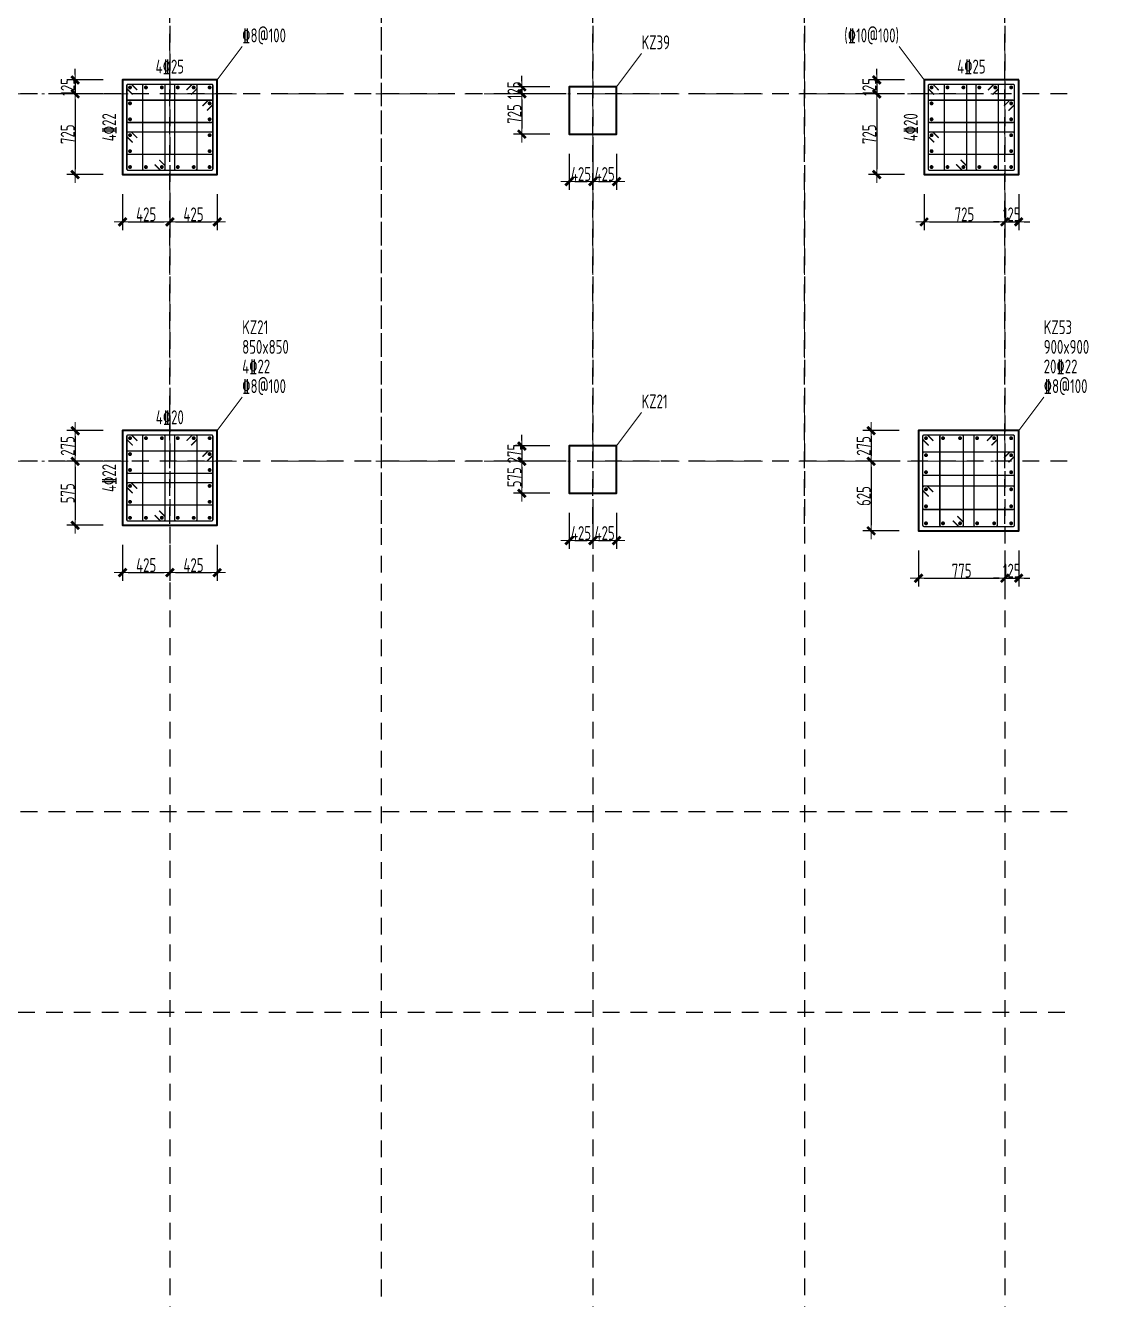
# Model space of a CAD drawing. Header units: millimetres. Extents: x 539196 to 807275, y 431843 to 1156631.
# Drawn here: x 632275 to 651678, y 726602 to 749487 of the extents above; entities that cross this region are included whole.
import ezdxf
from ezdxf.enums import TextEntityAlignment as Align

# ---------------------------------------------------------------- set-up
doc = ezdxf.new("R2010")
doc.units = ezdxf.units.MM
doc.header["$MEASUREMENT"] = 0
for name, pattern in [('DOTE', [2.42, 2, -0.2, 0.02, -0.2]), ('点划线', [1850, 1200, -300, 50, -300]), ('虚线', [500, 300, -200])]:
    doc.linetypes.add(name, pattern=pattern)
doc.layers.add('DOTE', color=1, linetype='DOTE')
for name, color, linetype, lineweight in [('柱原位标注', 7, 'Continuous', 18), ('柱尺寸标注', 3, 'Continuous', 18), ('柱标注引线', 2, 'Continuous', 18), ('柱箍筋', 1, 'Continuous', 25), ('柱纵筋', 1, 'Continuous', 70), ('柱集中标注', 2, 'Continuous', 18), ('砼柱', 2, 'Continuous', 35), ('网格', 9, '点划线', 18), ('轴线标注', 3, 'Continuous', 18)]:
    doc.layers.add(name, color=color, linetype=linetype, lineweight=lineweight)
doc.styles.add('样式 1_yjk_yjk', font='yjkeng.shx', dxfattribs={"width": 0.7, "bigfont": 'yjkchn.shx'})
doc.dimstyles.new('盈建科结构_yjk_yjk', dxfattribs={"dimscale": 100, "dimtxt": 2.5, "dimasz": 1, "dimexe": 1.5, "dimexo": 0.625, "dimgap": 0.1, "dimtad": 1, "dimdec": 0, "dimrnd": 1, "dimzin": 0, "dimdsep": 46, "dimtxsty": '样式 1_yjk_yjk', "dimblk": '_yjkbk', "dimblk1": 'ARCHTICK', "dimblk2": 'ARCHTICK', "dimcen": 0.09, "dimadec": 0, "dimazin": 0, "dimtfac": 1, "dimtdec": 4, "dimtix": 1, "dimtmove": 2, "dimatfit": 3, "dimfxl": 0, "dimtolj": 1, "dimtzin": 0, "dimarcsym": 0})

# ---------------------------------------------------------------- blocks, each defined once
blk = doc.blocks.new('_yjkbk')
blk.add_line((-1, 0), (1.5, 0))
blk.add_lwpolyline([(-0.7, -0.7, 0.5, 0.5, 0), (0.7, 0.7, 0.5, 0.5, 0)], format="xyseb")
blk = doc.blocks.new('*D2465')
at = {"layer": 'Defpoints', "color": 0}
for p in [(634018, 740509), (634868, 740509), (634868, 739659)]:
    blk.add_point(p, dxfattribs=at)
at = {"layer": '柱尺寸标注', "color": 0, "lineweight": -2}
for p, q in [((634018, 740159), (634018, 739509)), ((634868, 740159), (634868, 739509)), ((634118, 739659), (634768, 739659))]:
    blk.add_line(p, q, dxfattribs=at)
at = {"layer": '柱尺寸标注', "color": 0, "lineweight": -2, "xscale": 100, "yscale": 100, "zscale": 100, "rotation": 180}
blk.add_blockref('_yjkbk', (634018, 739659), dxfattribs=at)
at = {"layer": '柱尺寸标注', "color": 0, "lineweight": -2, "xscale": 100, "yscale": 100, "zscale": 100}
blk.add_blockref('_yjkbk', (634868, 739659), dxfattribs=at)
at = {"layer": '柱尺寸标注', "color": 0, "insert": (634443, 739794), "char_height": 250, "attachment_point": 5, "style": '样式 1_yjk_yjk'}
blk.add_mtext('\\A1;425', dxfattribs=at)
blk = doc.blocks.new('_ARCHTICK')
at = {"color": 0, "linetype": 'ByBlock', "const_width": 0.15}
blk.add_lwpolyline([(-0.5, -0.5), (0.5, 0.5)], dxfattribs=at)
blk = doc.blocks.new('*D2466')
at = {"layer": 'Defpoints', "color": 0}
for p in [(634868, 740509), (635718, 740509), (635718, 739659)]:
    blk.add_point(p, dxfattribs=at)
at = {"layer": '柱尺寸标注', "color": 0, "lineweight": -2}
for p, q in [((634868, 740159), (634868, 739509)), ((635718, 740159), (635718, 739509)), ((634968, 739659), (635618, 739659))]:
    blk.add_line(p, q, dxfattribs=at)
at = {"layer": '柱尺寸标注', "color": 0, "lineweight": -2, "xscale": 100, "yscale": 100, "zscale": 100, "rotation": 180}
blk.add_blockref('_yjkbk', (634868, 739659), dxfattribs=at)
at = {"layer": '柱尺寸标注', "color": 0, "lineweight": -2, "xscale": 100, "yscale": 100, "zscale": 100}
blk.add_blockref('_yjkbk', (635718, 739659), dxfattribs=at)
at = {"layer": '柱尺寸标注', "color": 0, "insert": (635293, 739794), "char_height": 250, "attachment_point": 5, "style": '样式 1_yjk_yjk'}
blk.add_mtext('\\A1;425', dxfattribs=at)
blk = doc.blocks.new('*D2467')
at = {"layer": 'Defpoints', "color": 0}
for p in [(634018, 742209), (633168, 741659), (634018, 741659)]:
    blk.add_point(p, dxfattribs=at)
at = {"layer": '柱尺寸标注', "color": 0, "lineweight": -2}
for p, q in [((633668, 742209), (633018, 742209)), ((633168, 742109), (633168, 741759)), ((633668, 741659), (633018, 741659))]:
    blk.add_line(p, q, dxfattribs=at)
at = {"layer": '柱尺寸标注', "color": 0, "lineweight": -2, "xscale": 100, "yscale": 100, "zscale": 100}
for p, rotation in [((633168, 742209), 90), ((633168, 741659), 270)]:
    blk.add_blockref('_yjkbk', p, dxfattribs=dict(at, rotation=rotation))
at = {"layer": '柱尺寸标注', "color": 0, "insert": (633033, 741934), "char_height": 250, "attachment_point": 5, "rotation": 90, "style": '样式 1_yjk_yjk'}
blk.add_mtext('\\A1;275', dxfattribs=at)
blk = doc.blocks.new('*D2468')
at = {"layer": 'Defpoints', "color": 0}
for p in [(634018, 741659), (633168, 740509), (634018, 740509)]:
    blk.add_point(p, dxfattribs=at)
at = {"layer": '柱尺寸标注', "color": 0, "lineweight": -2}
for p, q in [((633668, 741659), (633018, 741659)), ((633168, 741559), (633168, 740609)), ((633668, 740509), (633018, 740509))]:
    blk.add_line(p, q, dxfattribs=at)
at = {"layer": '柱尺寸标注', "color": 0, "lineweight": -2, "xscale": 100, "yscale": 100, "zscale": 100}
for p, rotation in [((633168, 741659), 90), ((633168, 740509), 270)]:
    blk.add_blockref('_yjkbk', p, dxfattribs=dict(at, rotation=rotation))
at = {"layer": '柱尺寸标注', "color": 0, "insert": (633033, 741084), "char_height": 250, "attachment_point": 5, "rotation": 90, "style": '样式 1_yjk_yjk'}
blk.add_mtext('\\A1;575', dxfattribs=at)
blk = doc.blocks.new('*D2469')
at = {"layer": 'Defpoints', "color": 0}
for p in [(634018, 746809), (634868, 746809), (634868, 745959)]:
    blk.add_point(p, dxfattribs=at)
at = {"layer": '柱尺寸标注', "color": 0, "lineweight": -2}
for p, q in [((634018, 746459), (634018, 745809)), ((634868, 746459), (634868, 745809)), ((634118, 745959), (634768, 745959))]:
    blk.add_line(p, q, dxfattribs=at)
at = {"layer": '柱尺寸标注', "color": 0, "lineweight": -2, "xscale": 100, "yscale": 100, "zscale": 100, "rotation": 180}
blk.add_blockref('_yjkbk', (634018, 745959), dxfattribs=at)
at = {"layer": '柱尺寸标注', "color": 0, "lineweight": -2, "xscale": 100, "yscale": 100, "zscale": 100}
blk.add_blockref('_yjkbk', (634868, 745959), dxfattribs=at)
at = {"layer": '柱尺寸标注', "color": 0, "insert": (634443, 746094), "char_height": 250, "attachment_point": 5, "style": '样式 1_yjk_yjk'}
blk.add_mtext('\\A1;425', dxfattribs=at)
blk = doc.blocks.new('*D2470')
at = {"layer": 'Defpoints', "color": 0}
for p in [(634868, 746809), (635718, 746809), (635718, 745959)]:
    blk.add_point(p, dxfattribs=at)
at = {"layer": '柱尺寸标注', "color": 0, "lineweight": -2}
for p, q in [((634868, 746459), (634868, 745809)), ((635718, 746459), (635718, 745809)), ((634968, 745959), (635618, 745959))]:
    blk.add_line(p, q, dxfattribs=at)
at = {"layer": '柱尺寸标注', "color": 0, "lineweight": -2, "xscale": 100, "yscale": 100, "zscale": 100, "rotation": 180}
blk.add_blockref('_yjkbk', (634868, 745959), dxfattribs=at)
at = {"layer": '柱尺寸标注', "color": 0, "lineweight": -2, "xscale": 100, "yscale": 100, "zscale": 100}
blk.add_blockref('_yjkbk', (635718, 745959), dxfattribs=at)
at = {"layer": '柱尺寸标注', "color": 0, "insert": (635293, 746094), "char_height": 250, "attachment_point": 5, "style": '样式 1_yjk_yjk'}
blk.add_mtext('\\A1;425', dxfattribs=at)
blk = doc.blocks.new('*D2471')
at = {"layer": 'Defpoints', "color": 0}
for p in [(634018, 748509), (633168, 748259), (634018, 748259)]:
    blk.add_point(p, dxfattribs=at)
at = {"layer": '柱尺寸标注', "color": 0, "lineweight": -2}
for p, q in [((633168, 748609), (633168, 748709)), ((633668, 748509), (633018, 748509)), ((633168, 748509), (633168, 748259)), ((633668, 748259), (633018, 748259)), ((633168, 748159), (633168, 748059))]:
    blk.add_line(p, q, dxfattribs=at)
at = {"layer": '柱尺寸标注', "color": 0, "lineweight": -2, "xscale": 100, "yscale": 100, "zscale": 100}
for p, rotation in [((633168, 748509), 270), ((633168, 748259), 90)]:
    blk.add_blockref('_yjkbk', p, dxfattribs=dict(at, rotation=rotation))
at = {"layer": '柱尺寸标注', "color": 0, "insert": (633033, 748384), "char_height": 250, "attachment_point": 5, "rotation": 90, "style": '样式 1_yjk_yjk'}
blk.add_mtext('\\A1;125', dxfattribs=at)
blk = doc.blocks.new('*D2472')
at = {"layer": 'Defpoints', "color": 0}
for p in [(634018, 748259), (633168, 746809), (634018, 746809)]:
    blk.add_point(p, dxfattribs=at)
at = {"layer": '柱尺寸标注', "color": 0, "lineweight": -2}
for p, q in [((633668, 748259), (633018, 748259)), ((633168, 748159), (633168, 746909)), ((633668, 746809), (633018, 746809))]:
    blk.add_line(p, q, dxfattribs=at)
at = {"layer": '柱尺寸标注', "color": 0, "lineweight": -2, "xscale": 100, "yscale": 100, "zscale": 100}
for p, rotation in [((633168, 748259), 90), ((633168, 746809), 270)]:
    blk.add_blockref('_yjkbk', p, dxfattribs=dict(at, rotation=rotation))
at = {"layer": '柱尺寸标注', "color": 0, "insert": (633033, 747534), "char_height": 250, "attachment_point": 5, "rotation": 90, "style": '样式 1_yjk_yjk'}
blk.add_mtext('\\A1;725', dxfattribs=at)
blk = doc.blocks.new('*D2481')
at = {"layer": 'Defpoints', "color": 0}
for p in [(642043, 741084), (642468, 741084), (642468, 740234)]:
    blk.add_point(p, dxfattribs=at)
at = {"layer": '柱尺寸标注', "color": 0, "lineweight": -2}
for p, q in [((642043, 740734), (642043, 740084)), ((642468, 740734), (642468, 740084)), ((642143, 740234), (642368, 740234))]:
    blk.add_line(p, q, dxfattribs=at)
at = {"layer": '柱尺寸标注', "color": 0, "lineweight": -2, "xscale": 100, "yscale": 100, "zscale": 100, "rotation": 180}
blk.add_blockref('_yjkbk', (642043, 740234), dxfattribs=at)
at = {"layer": '柱尺寸标注', "color": 0, "lineweight": -2, "xscale": 100, "yscale": 100, "zscale": 100}
blk.add_blockref('_yjkbk', (642468, 740234), dxfattribs=at)
at = {"layer": '柱尺寸标注', "color": 0, "insert": (642255, 740369), "char_height": 250, "attachment_point": 5, "style": '样式 1_yjk_yjk'}
blk.add_mtext('\\A1;425', dxfattribs=at)
blk = doc.blocks.new('*D2482')
at = {"layer": 'Defpoints', "color": 0}
for p in [(642468, 741084), (642893, 741084), (642893, 740234)]:
    blk.add_point(p, dxfattribs=at)
at = {"layer": '柱尺寸标注', "color": 0, "lineweight": -2}
for p, q in [((642468, 740734), (642468, 740084)), ((642893, 740734), (642893, 740084)), ((642568, 740234), (642793, 740234))]:
    blk.add_line(p, q, dxfattribs=at)
at = {"layer": '柱尺寸标注', "color": 0, "lineweight": -2, "xscale": 100, "yscale": 100, "zscale": 100, "rotation": 180}
blk.add_blockref('_yjkbk', (642468, 740234), dxfattribs=at)
at = {"layer": '柱尺寸标注', "color": 0, "lineweight": -2, "xscale": 100, "yscale": 100, "zscale": 100}
blk.add_blockref('_yjkbk', (642893, 740234), dxfattribs=at)
at = {"layer": '柱尺寸标注', "color": 0, "insert": (642680, 740369), "char_height": 250, "attachment_point": 5, "style": '样式 1_yjk_yjk'}
blk.add_mtext('\\A1;425', dxfattribs=at)
blk = doc.blocks.new('*D2483')
at = {"layer": 'Defpoints', "color": 0}
for p in [(642043, 741934), (641193, 741659), (642043, 741659)]:
    blk.add_point(p, dxfattribs=at)
at = {"layer": '柱尺寸标注', "color": 0, "lineweight": -2}
for p, q in [((641693, 741934), (641043, 741934)), ((641193, 742034), (641193, 742134)), ((641193, 741934), (641193, 741659)), ((641693, 741659), (641043, 741659)), ((641193, 741559), (641193, 741459))]:
    blk.add_line(p, q, dxfattribs=at)
at = {"layer": '柱尺寸标注', "color": 0, "lineweight": -2, "xscale": 100, "yscale": 100, "zscale": 100}
for p, rotation in [((641193, 741934), 270), ((641193, 741659), 90)]:
    blk.add_blockref('_yjkbk', p, dxfattribs=dict(at, rotation=rotation))
at = {"layer": '柱尺寸标注', "color": 0, "insert": (641058, 741797), "char_height": 250, "attachment_point": 5, "rotation": 90, "style": '样式 1_yjk_yjk'}
blk.add_mtext('\\A1;275', dxfattribs=at)
blk = doc.blocks.new('*D2484')
at = {"layer": 'Defpoints', "color": 0}
for p in [(642043, 741659), (641193, 741084), (642043, 741084)]:
    blk.add_point(p, dxfattribs=at)
at = {"layer": '柱尺寸标注', "color": 0, "lineweight": -2}
for p, q in [((641693, 741659), (641043, 741659)), ((641193, 741559), (641193, 741184)), ((641693, 741084), (641043, 741084))]:
    blk.add_line(p, q, dxfattribs=at)
at = {"layer": '柱尺寸标注', "color": 0, "lineweight": -2, "xscale": 100, "yscale": 100, "zscale": 100}
for p, rotation in [((641193, 741659), 90), ((641193, 741084), 270)]:
    blk.add_blockref('_yjkbk', p, dxfattribs=dict(at, rotation=rotation))
at = {"layer": '柱尺寸标注', "color": 0, "insert": (641058, 741372), "char_height": 250, "attachment_point": 5, "rotation": 90, "style": '样式 1_yjk_yjk'}
blk.add_mtext('\\A1;575', dxfattribs=at)
blk = doc.blocks.new('*D2485')
at = {"layer": 'Defpoints', "color": 0}
for p in [(642043, 747534), (642468, 747534), (642468, 746684)]:
    blk.add_point(p, dxfattribs=at)
at = {"layer": '柱尺寸标注', "color": 0, "lineweight": -2}
for p, q in [((642043, 747184), (642043, 746534)), ((642468, 747184), (642468, 746534)), ((642143, 746684), (642368, 746684))]:
    blk.add_line(p, q, dxfattribs=at)
at = {"layer": '柱尺寸标注', "color": 0, "lineweight": -2, "xscale": 100, "yscale": 100, "zscale": 100, "rotation": 180}
blk.add_blockref('_yjkbk', (642043, 746684), dxfattribs=at)
at = {"layer": '柱尺寸标注', "color": 0, "lineweight": -2, "xscale": 100, "yscale": 100, "zscale": 100}
blk.add_blockref('_yjkbk', (642468, 746684), dxfattribs=at)
at = {"layer": '柱尺寸标注', "color": 0, "insert": (642255, 746819), "char_height": 250, "attachment_point": 5, "style": '样式 1_yjk_yjk'}
blk.add_mtext('\\A1;425', dxfattribs=at)
blk = doc.blocks.new('*D2486')
at = {"layer": 'Defpoints', "color": 0}
for p in [(642468, 747534), (642893, 747534), (642893, 746684)]:
    blk.add_point(p, dxfattribs=at)
at = {"layer": '柱尺寸标注', "color": 0, "lineweight": -2}
for p, q in [((642468, 747184), (642468, 746534)), ((642893, 747184), (642893, 746534)), ((642568, 746684), (642793, 746684))]:
    blk.add_line(p, q, dxfattribs=at)
at = {"layer": '柱尺寸标注', "color": 0, "lineweight": -2, "xscale": 100, "yscale": 100, "zscale": 100, "rotation": 180}
blk.add_blockref('_yjkbk', (642468, 746684), dxfattribs=at)
at = {"layer": '柱尺寸标注', "color": 0, "lineweight": -2, "xscale": 100, "yscale": 100, "zscale": 100}
blk.add_blockref('_yjkbk', (642893, 746684), dxfattribs=at)
at = {"layer": '柱尺寸标注', "color": 0, "insert": (642680, 746819), "char_height": 250, "attachment_point": 5, "style": '样式 1_yjk_yjk'}
blk.add_mtext('\\A1;425', dxfattribs=at)
blk = doc.blocks.new('*D2487')
at = {"layer": 'Defpoints', "color": 0}
for p in [(642043, 748384), (641193, 748259), (642043, 748259)]:
    blk.add_point(p, dxfattribs=at)
at = {"layer": '柱尺寸标注', "color": 0, "lineweight": -2}
for p, q in [((641193, 748484), (641193, 748584)), ((641693, 748384), (641043, 748384)), ((641193, 748384), (641193, 748259)), ((641693, 748259), (641043, 748259)), ((641193, 748159), (641193, 748059))]:
    blk.add_line(p, q, dxfattribs=at)
at = {"layer": '柱尺寸标注', "color": 0, "lineweight": -2, "xscale": 100, "yscale": 100, "zscale": 100}
for p, rotation in [((641193, 748384), 270), ((641193, 748259), 90)]:
    blk.add_blockref('_yjkbk', p, dxfattribs=dict(at, rotation=rotation))
at = {"layer": '柱尺寸标注', "color": 0, "insert": (641058, 748322), "char_height": 250, "attachment_point": 5, "rotation": 90, "style": '样式 1_yjk_yjk'}
blk.add_mtext('\\A1;125', dxfattribs=at)
blk = doc.blocks.new('*D2488')
at = {"layer": 'Defpoints', "color": 0}
for p in [(642043, 748259), (641193, 747534), (642043, 747534)]:
    blk.add_point(p, dxfattribs=at)
at = {"layer": '柱尺寸标注', "color": 0, "lineweight": -2}
for p, q in [((641693, 748259), (641043, 748259)), ((641193, 748159), (641193, 747634)), ((641693, 747534), (641043, 747534))]:
    blk.add_line(p, q, dxfattribs=at)
at = {"layer": '柱尺寸标注', "color": 0, "lineweight": -2, "xscale": 100, "yscale": 100, "zscale": 100}
for p, rotation in [((641193, 748259), 90), ((641193, 747534), 270)]:
    blk.add_blockref('_yjkbk', p, dxfattribs=dict(at, rotation=rotation))
at = {"layer": '柱尺寸标注', "color": 0, "insert": (641058, 747897), "char_height": 250, "attachment_point": 5, "rotation": 90, "style": '样式 1_yjk_yjk'}
blk.add_mtext('\\A1;725', dxfattribs=at)
blk = doc.blocks.new('*D974')
at = {"layer": 'Defpoints', "color": 0}
for p in [(648318, 740409), (649868, 740409), (649868, 739559)]:
    blk.add_point(p, dxfattribs=at)
at = {"layer": '柱尺寸标注', "color": 0, "lineweight": -2}
for p, q in [((648318, 740059), (648318, 739409)), ((649868, 740059), (649868, 739409)), ((648418, 739559), (649768, 739559))]:
    blk.add_line(p, q, dxfattribs=at)
at = {"layer": '柱尺寸标注', "color": 0, "lineweight": -2, "xscale": 100, "yscale": 100, "zscale": 100, "rotation": 180}
blk.add_blockref('_yjkbk', (648318, 739559), dxfattribs=at)
at = {"layer": '柱尺寸标注', "color": 0, "lineweight": -2, "xscale": 100, "yscale": 100, "zscale": 100}
blk.add_blockref('_yjkbk', (649868, 739559), dxfattribs=at)
at = {"layer": '柱尺寸标注', "color": 0, "insert": (649093, 739694), "char_height": 250, "attachment_point": 5, "style": '样式 1_yjk_yjk'}
blk.add_mtext('\\A1;775', dxfattribs=at)
blk = doc.blocks.new('*D975')
at = {"layer": 'Defpoints', "color": 0}
for p in [(649868, 740409), (650118, 740409), (650118, 739559)]:
    blk.add_point(p, dxfattribs=at)
at = {"layer": '柱尺寸标注', "color": 0, "lineweight": -2}
for p, q in [((649868, 740059), (649868, 739409)), ((650118, 740059), (650118, 739409)), ((649768, 739559), (649668, 739559)), ((649868, 739559), (650118, 739559)), ((650218, 739559), (650318, 739559))]:
    blk.add_line(p, q, dxfattribs=at)
at = {"layer": '柱尺寸标注', "color": 0, "lineweight": -2, "xscale": 100, "yscale": 100, "zscale": 100}
blk.add_blockref('_yjkbk', (649868, 739559), dxfattribs=at)
at = {"layer": '柱尺寸标注', "color": 0, "lineweight": -2, "xscale": 100, "yscale": 100, "zscale": 100, "rotation": 180}
blk.add_blockref('_yjkbk', (650118, 739559), dxfattribs=at)
at = {"layer": '柱尺寸标注', "color": 0, "insert": (649993, 739694), "char_height": 250, "attachment_point": 5, "style": '样式 1_yjk_yjk'}
blk.add_mtext('\\A1;125', dxfattribs=at)
blk = doc.blocks.new('*D976')
at = {"layer": 'Defpoints', "color": 0}
for p in [(648318, 742209), (647468, 741659), (648318, 741659)]:
    blk.add_point(p, dxfattribs=at)
at = {"layer": '柱尺寸标注', "color": 0, "lineweight": -2}
for p, q in [((647968, 742209), (647318, 742209)), ((647468, 742109), (647468, 741759)), ((647968, 741659), (647318, 741659))]:
    blk.add_line(p, q, dxfattribs=at)
at = {"layer": '柱尺寸标注', "color": 0, "lineweight": -2, "xscale": 100, "yscale": 100, "zscale": 100}
for p, rotation in [((647468, 742209), 90), ((647468, 741659), 270)]:
    blk.add_blockref('_yjkbk', p, dxfattribs=dict(at, rotation=rotation))
at = {"layer": '柱尺寸标注', "color": 0, "insert": (647333, 741934), "char_height": 250, "attachment_point": 5, "rotation": 90, "style": '样式 1_yjk_yjk'}
blk.add_mtext('\\A1;275', dxfattribs=at)
blk = doc.blocks.new('*D977')
at = {"layer": 'Defpoints', "color": 0}
for p in [(648318, 741659), (647468, 740409), (648318, 740409)]:
    blk.add_point(p, dxfattribs=at)
at = {"layer": '柱尺寸标注', "color": 0, "lineweight": -2}
for p, q in [((647968, 741659), (647318, 741659)), ((647468, 741559), (647468, 740509)), ((647968, 740409), (647318, 740409))]:
    blk.add_line(p, q, dxfattribs=at)
at = {"layer": '柱尺寸标注', "color": 0, "lineweight": -2, "xscale": 100, "yscale": 100, "zscale": 100}
for p, rotation in [((647468, 741659), 90), ((647468, 740409), 270)]:
    blk.add_blockref('_yjkbk', p, dxfattribs=dict(at, rotation=rotation))
at = {"layer": '柱尺寸标注', "color": 0, "insert": (647333, 741034), "char_height": 250, "attachment_point": 5, "rotation": 90, "style": '样式 1_yjk_yjk'}
blk.add_mtext('\\A1;625', dxfattribs=at)
blk = doc.blocks.new('*D978')
at = {"layer": 'Defpoints', "color": 0}
for p in [(648418, 746809), (649868, 746809), (649868, 745959)]:
    blk.add_point(p, dxfattribs=at)
at = {"layer": '柱尺寸标注', "color": 0, "lineweight": -2}
for p, q in [((648418, 746459), (648418, 745809)), ((649868, 746459), (649868, 745809)), ((648518, 745959), (649768, 745959))]:
    blk.add_line(p, q, dxfattribs=at)
at = {"layer": '柱尺寸标注', "color": 0, "lineweight": -2, "xscale": 100, "yscale": 100, "zscale": 100, "rotation": 180}
blk.add_blockref('_yjkbk', (648418, 745959), dxfattribs=at)
at = {"layer": '柱尺寸标注', "color": 0, "lineweight": -2, "xscale": 100, "yscale": 100, "zscale": 100}
blk.add_blockref('_yjkbk', (649868, 745959), dxfattribs=at)
at = {"layer": '柱尺寸标注', "color": 0, "insert": (649143, 746094), "char_height": 250, "attachment_point": 5, "style": '样式 1_yjk_yjk'}
blk.add_mtext('\\A1;725', dxfattribs=at)
blk = doc.blocks.new('*D979')
at = {"layer": 'Defpoints', "color": 0}
for p in [(649868, 746809), (650118, 746809), (650118, 745959)]:
    blk.add_point(p, dxfattribs=at)
at = {"layer": '柱尺寸标注', "color": 0, "lineweight": -2}
for p, q in [((649868, 746459), (649868, 745809)), ((650118, 746459), (650118, 745809)), ((649768, 745959), (649668, 745959)), ((649868, 745959), (650118, 745959)), ((650218, 745959), (650318, 745959))]:
    blk.add_line(p, q, dxfattribs=at)
at = {"layer": '柱尺寸标注', "color": 0, "lineweight": -2, "xscale": 100, "yscale": 100, "zscale": 100}
blk.add_blockref('_yjkbk', (649868, 745959), dxfattribs=at)
at = {"layer": '柱尺寸标注', "color": 0, "lineweight": -2, "xscale": 100, "yscale": 100, "zscale": 100, "rotation": 180}
blk.add_blockref('_yjkbk', (650118, 745959), dxfattribs=at)
at = {"layer": '柱尺寸标注', "color": 0, "insert": (649993, 746094), "char_height": 250, "attachment_point": 5, "style": '样式 1_yjk_yjk'}
blk.add_mtext('\\A1;125', dxfattribs=at)
blk = doc.blocks.new('*D980')
at = {"layer": 'Defpoints', "color": 0}
for p in [(648418, 748509), (647568, 748259), (648418, 748259)]:
    blk.add_point(p, dxfattribs=at)
at = {"layer": '柱尺寸标注', "color": 0, "lineweight": -2}
for p, q in [((647568, 748609), (647568, 748709)), ((648068, 748509), (647418, 748509)), ((647568, 748509), (647568, 748259)), ((648068, 748259), (647418, 748259)), ((647568, 748159), (647568, 748059))]:
    blk.add_line(p, q, dxfattribs=at)
at = {"layer": '柱尺寸标注', "color": 0, "lineweight": -2, "xscale": 100, "yscale": 100, "zscale": 100}
for p, rotation in [((647568, 748509), 270), ((647568, 748259), 90)]:
    blk.add_blockref('_yjkbk', p, dxfattribs=dict(at, rotation=rotation))
at = {"layer": '柱尺寸标注', "color": 0, "insert": (647433, 748384), "char_height": 250, "attachment_point": 5, "rotation": 90, "style": '样式 1_yjk_yjk'}
blk.add_mtext('\\A1;125', dxfattribs=at)
blk = doc.blocks.new('*D981')
at = {"layer": 'Defpoints', "color": 0}
for p in [(648418, 748259), (647568, 746809), (648418, 746809)]:
    blk.add_point(p, dxfattribs=at)
at = {"layer": '柱尺寸标注', "color": 0, "lineweight": -2}
for p, q in [((648068, 748259), (647418, 748259)), ((647568, 748159), (647568, 746909)), ((648068, 746809), (647418, 746809))]:
    blk.add_line(p, q, dxfattribs=at)
at = {"layer": '柱尺寸标注', "color": 0, "lineweight": -2, "xscale": 100, "yscale": 100, "zscale": 100}
for p, rotation in [((647568, 748259), 90), ((647568, 746809), 270)]:
    blk.add_blockref('_yjkbk', p, dxfattribs=dict(at, rotation=rotation))
at = {"layer": '柱尺寸标注', "color": 0, "insert": (647433, 747534), "char_height": 250, "attachment_point": 5, "rotation": 90, "style": '样式 1_yjk_yjk'}
blk.add_mtext('\\A1;725', dxfattribs=at)
blk = doc.blocks.new('*D1037')
at = {"layer": 'Defpoints', "color": 0}
for p in [(649868, 751259), (649868, 748259), (652868, 748259)]:
    blk.add_point(p, dxfattribs=at)
at = {"layer": '轴线标注', "color": 0, "lineweight": -2}
for p, q in [((652068, 751259), (653018, 751259)), ((652868, 751159), (652868, 748359)), ((652068, 748259), (653018, 748259))]:
    blk.add_line(p, q, dxfattribs=at)
at = {"layer": '轴线标注', "color": 0, "lineweight": -2, "xscale": 100, "yscale": 100, "zscale": 100}
for p, rotation in [((652868, 751259), 90), ((652868, 748259), 270)]:
    blk.add_blockref('_yjkbk', p, dxfattribs=dict(at, rotation=rotation))
at = {"layer": '轴线标注', "color": 0, "insert": (652733, 749759), "char_height": 250, "attachment_point": 5, "rotation": 90, "style": '样式 1_yjk_yjk'}
blk.add_mtext('\\A1;3000', dxfattribs=at)
blk = doc.blocks.new('*D1039')
at = {"layer": 'Defpoints', "color": 0}
for p in [(649868, 748259), (649868, 741659), (652868, 741659)]:
    blk.add_point(p, dxfattribs=at)
at = {"layer": '轴线标注', "color": 0, "lineweight": -2}
for p, q in [((652068, 748259), (653018, 748259)), ((652868, 748159), (652868, 741759)), ((652068, 741659), (653018, 741659))]:
    blk.add_line(p, q, dxfattribs=at)
at = {"layer": '轴线标注', "color": 0, "lineweight": -2, "xscale": 100, "yscale": 100, "zscale": 100}
for p, rotation in [((652868, 748259), 90), ((652868, 741659), 270)]:
    blk.add_blockref('_yjkbk', p, dxfattribs=dict(at, rotation=rotation))
at = {"layer": '轴线标注', "color": 0, "insert": (652733, 744959), "char_height": 250, "attachment_point": 5, "rotation": 90, "style": '样式 1_yjk_yjk'}
blk.add_mtext('\\A1;6600', dxfattribs=at)
blk = doc.blocks.new('*D1041')
at = {"layer": 'Defpoints', "color": 0}
for p in [(649868, 741659), (649868, 720659), (652868, 720659)]:
    blk.add_point(p, dxfattribs=at)
at = {"layer": '轴线标注', "color": 0, "lineweight": -2}
for p, q in [((652068, 741659), (653018, 741659)), ((652868, 741559), (652868, 720759)), ((652068, 720659), (653018, 720659))]:
    blk.add_line(p, q, dxfattribs=at)
at = {"layer": '轴线标注', "color": 0, "lineweight": -2, "xscale": 100, "yscale": 100, "zscale": 100}
for p, rotation in [((652868, 741659), 90), ((652868, 720659), 270)]:
    blk.add_blockref('_yjkbk', p, dxfattribs=dict(at, rotation=rotation))
at = {"layer": '轴线标注', "color": 0, "insert": (652733, 731159), "char_height": 250, "attachment_point": 5, "rotation": 90, "style": '样式 1_yjk_yjk'}
blk.add_mtext('\\A1;21000', dxfattribs=at)
blk = doc.blocks.new('jzzw')
at = {"layer": 'DOTE', "color": 1, "linetype": '虚线'}
for p, q in [((936386, 872027), (936386, 890469)), ((936386, 890469), (936386, 834829)), ((940186, 852149), (940186, 890469)), ((940186, 872027), (940186, 890469)), ((943986, 872027), (943986, 890469)), ((943986, 890469), (943986, 834829)), ((947786, 872027), (947786, 890469)), ((947786, 890469), (947786, 834829)), ((951386, 872027), (951386, 890469)), ((951386, 890469), (951386, 834829)), ((952506, 879749), (911886, 879749)), ((952506, 873149), (912186, 873149)), ((952506, 866849), (912186, 866849)), ((952463, 863249), (912186, 863249))]:
    blk.add_line(p, q, dxfattribs=at)

msp = doc.modelspace()

# ---------------------------------------------------------------- linework, layer by layer
at = {"layer": '柱标注引线'}
for p, q in [((635717.6, 748509.2), (636167.6, 749109.2)), ((648417.6, 748509.2), (647967.6, 749109.2)), ((642892.6, 748384.2), (643342.6, 748984.2)), ((635717.6, 742209.2), (636167.6, 742809.2)), ((650117.6, 742209.2), (650567.6, 742809.2)), ((642892.6, 741934.2), (643342.6, 742534.2))]:
    msp.add_line(p, q, dxfattribs=at)
at = {"layer": '柱箍筋', "const_width": 25}
for points in [[(634281.6, 748326.5), (634183.4, 748424.8, 0.1989124), (634166.6, 748431.7), (634118.8, 748431.7, 0.4142136), (634095.1, 748408), (634095.1, 746910.5, 0.4142136), (634118.8, 746886.7), (635616.3, 746886.7, 0.4142136), (635640.1, 746910.5), (635640.1, 748408, 0.4142136), (635616.3, 748431.7), (634118.8, 748431.7, 0.4142136), (634095.1, 748408), (634095.1, 748360.2, 0.1989124), (634102, 748343.5), (634200.3, 748245.2)], [(634595.5, 746992), (634693.8, 746893.7, 0.1989124), (634710.6, 746886.7), (634758.3, 746886.7, 0.4142136), (634782.1, 746910.5), (634782.1, 748408, 0.4142136), (634758.3, 748431.7), (634404.8, 748431.7, 0.4142136), (634381.1, 748408), (634381.1, 746910.5, 0.4142136), (634404.8, 746886.7), (634758.3, 746886.7, 0.4142136), (634782.1, 746910.5), (634782.1, 746958.2, 0.1989124), (634775.1, 746975), (634676.9, 747073.3)], [(635167.5, 748326.5), (635265.8, 748424.8, -0.1989124), (635282.6, 748431.7), (635330.3, 748431.7, -0.4142136), (635354.1, 748408), (635354.1, 746910.5, -0.4142136), (635330.3, 746886.7), (634976.8, 746886.7, -0.4142136), (634953.1, 746910.5), (634953.1, 748408, -0.4142136), (634976.8, 748431.7), (635330.3, 748431.7, -0.4142136), (635354.1, 748408), (635354.1, 748360.2, -0.1989124), (635347.1, 748343.5), (635248.9, 748245.2)], [(648681.6, 748326.5), (648583.4, 748424.8, 0.1989124), (648566.6, 748431.7), (648518.8, 748431.7, 0.4142136), (648495.1, 748408), (648495.1, 746910.5, 0.4142136), (648518.8, 746886.7), (650016.3, 746886.7, 0.4142136), (650040.1, 746910.5), (650040.1, 748408, 0.4142136), (650016.3, 748431.7), (648518.8, 748431.7, 0.4142136), (648495.1, 748408), (648495.1, 748360.2, 0.1989124), (648502, 748343.5), (648600.3, 748245.2)], [(648995.5, 746992), (649093.8, 746893.7, 0.1989124), (649110.6, 746886.7), (649158.3, 746886.7, 0.4142136), (649182.1, 746910.5), (649182.1, 748408, 0.4142136), (649158.3, 748431.7), (648804.8, 748431.7, 0.4142136), (648781.1, 748408), (648781.1, 746910.5, 0.4142136), (648804.8, 746886.7), (649158.3, 746886.7, 0.4142136), (649182.1, 746910.5), (649182.1, 746958.2, 0.1989124), (649175.1, 746975), (649076.9, 747073.3)], [(649567.5, 748326.5), (649665.8, 748424.8, -0.1989124), (649682.6, 748431.7), (649730.3, 748431.7, -0.4142136), (649754.1, 748408), (649754.1, 746910.5, -0.4142136), (649730.3, 746886.7), (649376.8, 746886.7, -0.4142136), (649353.1, 746910.5), (649353.1, 748408, -0.4142136), (649376.8, 748431.7), (649730.3, 748431.7, -0.4142136), (649754.1, 748408), (649754.1, 748360.2, -0.1989124), (649747.1, 748343.5), (649648.9, 748245.2)], [(635534.9, 747959.2), (635633.1, 748057.5, 0.1989124), (635640.1, 748074.2), (635640.1, 748122, 0.4142136), (635616.3, 748145.7), (634118.8, 748145.7, 0.4142136), (634095.1, 748122), (634095.1, 747768.5, 0.4142136), (634118.8, 747744.7), (635616.3, 747744.7, 0.4142136), (635640.1, 747768.5), (635640.1, 748122, 0.4142136), (635616.3, 748145.7), (635568.6, 748145.7, 0.1989124), (635551.8, 748138.8), (635453.5, 748040.5)], [(649934.9, 747959.2), (650033.1, 748057.5, 0.1989124), (650040.1, 748074.2), (650040.1, 748122, 0.4142136), (650016.3, 748145.7), (648518.8, 748145.7, 0.4142136), (648495.1, 748122), (648495.1, 747768.5, 0.4142136), (648518.8, 747744.7), (650016.3, 747744.7, 0.4142136), (650040.1, 747768.5), (650040.1, 748122, 0.4142136), (650016.3, 748145.7), (649968.6, 748145.7, 0.1989124), (649951.8, 748138.8), (649853.5, 748040.5)], [(634200.3, 747387.2), (634102, 747485.5, -0.1989124), (634095.1, 747502.2), (634095.1, 747550, -0.4142136), (634118.8, 747573.7), (635616.3, 747573.7, -0.4142136), (635640.1, 747550), (635640.1, 747196.5, -0.4142136), (635616.3, 747172.7), (634118.8, 747172.7, -0.4142136), (634095.1, 747196.5), (634095.1, 747550, -0.4142136), (634118.8, 747573.7), (634166.6, 747573.7, -0.1989124), (634183.4, 747566.8), (634281.6, 747468.5)], [(648600.3, 747387.2), (648502, 747485.5, -0.1989124), (648495.1, 747502.2), (648495.1, 747550, -0.4142136), (648518.8, 747573.7), (650016.3, 747573.7, -0.4142136), (650040.1, 747550), (650040.1, 747196.5, -0.4142136), (650016.3, 747172.7), (648518.8, 747172.7, -0.4142136), (648495.1, 747196.5), (648495.1, 747550, -0.4142136), (648518.8, 747573.7), (648566.6, 747573.7, -0.1989124), (648583.4, 747566.8), (648681.6, 747468.5)], [(634281.6, 742026.5), (634183.4, 742124.8, 0.1989124), (634166.6, 742131.7), (634118.8, 742131.7, 0.4142136), (634095.1, 742108), (634095.1, 740610.5, 0.4142136), (634118.8, 740586.7), (635616.3, 740586.7, 0.4142136), (635640.1, 740610.5), (635640.1, 742108, 0.4142136), (635616.3, 742131.7), (634118.8, 742131.7, 0.4142136), (634095.1, 742108), (634095.1, 742060.2, 0.1989124), (634102, 742043.5), (634200.3, 741945.2)], [(634595.5, 740692), (634693.8, 740593.7, 0.1989124), (634710.6, 740586.7), (634758.3, 740586.7, 0.4142136), (634782.1, 740610.5), (634782.1, 742108, 0.4142136), (634758.3, 742131.7), (634404.8, 742131.7, 0.4142136), (634381.1, 742108), (634381.1, 740610.5, 0.4142136), (634404.8, 740586.7), (634758.3, 740586.7, 0.4142136), (634782.1, 740610.5), (634782.1, 740658.2, 0.1989124), (634775.1, 740675), (634676.9, 740773.3)], [(635167.5, 742026.5), (635265.8, 742124.8, -0.1989124), (635282.6, 742131.7), (635330.3, 742131.7, -0.4142136), (635354.1, 742108), (635354.1, 740610.5, -0.4142136), (635330.3, 740586.7), (634976.8, 740586.7, -0.4142136), (634953.1, 740610.5), (634953.1, 742108, -0.4142136), (634976.8, 742131.7), (635330.3, 742131.7, -0.4142136), (635354.1, 742108), (635354.1, 742060.2, -0.1989124), (635347.1, 742043.5), (635248.9, 741945.2)], [(648581.6, 742026.5), (648483.4, 742124.8, 0.1989124), (648466.6, 742131.7), (648418.8, 742131.7, 0.4142136), (648395.1, 742108), (648395.1, 740510.5, 0.4142136), (648418.8, 740486.7), (650016.3, 740486.7, 0.4142136), (650040.1, 740510.5), (650040.1, 742108, 0.4142136), (650016.3, 742131.7), (648418.8, 742131.7, 0.4142136), (648395.1, 742108), (648395.1, 742060.2, 0.1989124), (648402, 742043.5), (648500.3, 741945.2)], [(648935.5, 740592), (649033.8, 740493.7, 0.1989124), (649050.6, 740486.7), (649098.3, 740486.7, 0.4142136), (649122.1, 740510.5), (649122.1, 742108, 0.4142136), (649098.3, 742131.7), (648724.8, 742131.7, 0.4142136), (648701.1, 742108), (648701.1, 740510.5, 0.4142136), (648724.8, 740486.7), (649098.3, 740486.7, 0.4142136), (649122.1, 740510.5), (649122.1, 740558.2, 0.1989124), (649115.1, 740575), (649016.9, 740673.3)], [(649547.5, 742026.5), (649645.8, 742124.8, -0.1989124), (649662.6, 742131.7), (649710.3, 742131.7, -0.4142136), (649734.1, 742108), (649734.1, 740510.5, -0.4142136), (649710.3, 740486.7), (649336.8, 740486.7, -0.4142136), (649313.1, 740510.5), (649313.1, 742108, -0.4142136), (649336.8, 742131.7), (649710.3, 742131.7, -0.4142136), (649734.1, 742108), (649734.1, 742060.2, -0.1989124), (649727.1, 742043.5), (649628.9, 741945.2)], [(635534.9, 741659.2), (635633.1, 741757.5, 0.1989124), (635640.1, 741774.2), (635640.1, 741822, 0.4142136), (635616.3, 741845.7), (634118.8, 741845.7, 0.4142136), (634095.1, 741822), (634095.1, 741468.5, 0.4142136), (634118.8, 741444.7), (635616.3, 741444.7, 0.4142136), (635640.1, 741468.5), (635640.1, 741822, 0.4142136), (635616.3, 741845.7), (635568.6, 741845.7, 0.1989124), (635551.8, 741838.8), (635453.5, 741740.5)], [(649934.9, 741639.2), (650033.1, 741737.5, 0.1989124), (650040.1, 741754.2), (650040.1, 741802, 0.4142136), (650016.3, 741825.7), (648418.8, 741825.7, 0.4142136), (648395.1, 741802), (648395.1, 741428.5, 0.4142136), (648418.8, 741404.7), (650016.3, 741404.7, 0.4142136), (650040.1, 741428.5), (650040.1, 741802, 0.4142136), (650016.3, 741825.7), (649968.6, 741825.7, 0.1989124), (649951.8, 741818.8), (649853.5, 741720.5)], [(634200.3, 741087.2), (634102, 741185.5, -0.1989124), (634095.1, 741202.2), (634095.1, 741250, -0.4142136), (634118.8, 741273.7), (635616.3, 741273.7, -0.4142136), (635640.1, 741250), (635640.1, 740896.5, -0.4142136), (635616.3, 740872.7), (634118.8, 740872.7, -0.4142136), (634095.1, 740896.5), (634095.1, 741250, -0.4142136), (634118.8, 741273.7), (634166.6, 741273.7, -0.1989124), (634183.4, 741266.8), (634281.6, 741168.5)], [(648500.3, 741027.2), (648402, 741125.5, -0.1989124), (648395.1, 741142.2), (648395.1, 741190, -0.4142136), (648418.8, 741213.7), (650016.3, 741213.7, -0.4142136), (650040.1, 741190), (650040.1, 740816.5, -0.4142136), (650016.3, 740792.7), (648418.8, 740792.7, -0.4142136), (648395.1, 740816.5), (648395.1, 741190, -0.4142136), (648418.8, 741213.7), (648466.6, 741213.7, -0.1989124), (648483.4, 741206.8), (648581.6, 741108.5)]]:
    msp.add_lwpolyline(points, format="xyb", dxfattribs=at)
at = {"layer": '柱纵筋', "const_width": 35}
for points in [[(634170.1, 748374.2, 1), (634135.1, 748374.2, 1)], [(634456.1, 748374.2, 1), (634421.1, 748374.2, 1)], [(634742.1, 748374.2, 1), (634707.1, 748374.2, 1)], [(635028.1, 748374.2, 1), (634993.1, 748374.2, 1)], [(635314.1, 748374.2, 1), (635279.1, 748374.2, 1)], [(635600.1, 748374.2, 1), (635565.1, 748374.2, 1)], [(648570.1, 748374.2, 1), (648535.1, 748374.2, 1)], [(648856.1, 748374.2, 1), (648821.1, 748374.2, 1)], [(649142.1, 748374.2, 1), (649107.1, 748374.2, 1)], [(649428.1, 748374.2, 1), (649393.1, 748374.2, 1)], [(649714.1, 748374.2, 1), (649679.1, 748374.2, 1)], [(650000.1, 748374.2, 1), (649965.1, 748374.2, 1)], [(634170.1, 748088.2, 1), (634135.1, 748088.2, 1)], [(635600.1, 748088.2, 1), (635565.1, 748088.2, 1)], [(648570.1, 748088.2, 1), (648535.1, 748088.2, 1)], [(650000.1, 748088.2, 1), (649965.1, 748088.2, 1)], [(634170.1, 747802.2, 1), (634135.1, 747802.2, 1)], [(635600.1, 747802.2, 1), (635565.1, 747802.2, 1)], [(648570.1, 747802.2, 1), (648535.1, 747802.2, 1)], [(650000.1, 747802.2, 1), (649965.1, 747802.2, 1)], [(634170.1, 747516.2, 1), (634135.1, 747516.2, 1)], [(635600.1, 747516.2, 1), (635565.1, 747516.2, 1)], [(648570.1, 747516.2, 1), (648535.1, 747516.2, 1)], [(650000.1, 747516.2, 1), (649965.1, 747516.2, 1)], [(634170.1, 747230.2, 1), (634135.1, 747230.2, 1)], [(635600.1, 747230.2, 1), (635565.1, 747230.2, 1)], [(648570.1, 747230.2, 1), (648535.1, 747230.2, 1)], [(650000.1, 747230.2, 1), (649965.1, 747230.2, 1)], [(634170.1, 746944.2, 1), (634135.1, 746944.2, 1)], [(634456.1, 746944.2, 1), (634421.1, 746944.2, 1)], [(634742.1, 746944.2, 1), (634707.1, 746944.2, 1)], [(635028.1, 746944.2, 1), (634993.1, 746944.2, 1)], [(635314.1, 746944.2, 1), (635279.1, 746944.2, 1)], [(635600.1, 746944.2, 1), (635565.1, 746944.2, 1)], [(648570.1, 746944.2, 1), (648535.1, 746944.2, 1)], [(648856.1, 746944.2, 1), (648821.1, 746944.2, 1)], [(649142.1, 746944.2, 1), (649107.1, 746944.2, 1)], [(649428.1, 746944.2, 1), (649393.1, 746944.2, 1)], [(649714.1, 746944.2, 1), (649679.1, 746944.2, 1)], [(650000.1, 746944.2, 1), (649965.1, 746944.2, 1)], [(634170.1, 742074.2, 1), (634135.1, 742074.2, 1)], [(634456.1, 742074.2, 1), (634421.1, 742074.2, 1)], [(634742.1, 742074.2, 1), (634707.1, 742074.2, 1)], [(635028.1, 742074.2, 1), (634993.1, 742074.2, 1)], [(635314.1, 742074.2, 1), (635279.1, 742074.2, 1)], [(635600.1, 742074.2, 1), (635565.1, 742074.2, 1)], [(648470.1, 742074.2, 1), (648435.1, 742074.2, 1)], [(648776.1, 742074.2, 1), (648741.1, 742074.2, 1)], [(649082.1, 742074.2, 1), (649047.1, 742074.2, 1)], [(649388.1, 742074.2, 1), (649353.1, 742074.2, 1)], [(649694.1, 742074.2, 1), (649659.1, 742074.2, 1)], [(650000.1, 742074.2, 1), (649965.1, 742074.2, 1)], [(634170.1, 741788.2, 1), (634135.1, 741788.2, 1)], [(635600.1, 741788.2, 1), (635565.1, 741788.2, 1)], [(648470.1, 741768.2, 1), (648435.1, 741768.2, 1)], [(650000.1, 741768.2, 1), (649965.1, 741768.2, 1)], [(634170.1, 741502.2, 1), (634135.1, 741502.2, 1)], [(635600.1, 741502.2, 1), (635565.1, 741502.2, 1)], [(648470.1, 741462.2, 1), (648435.1, 741462.2, 1)], [(650000.1, 741462.2, 1), (649965.1, 741462.2, 1)], [(634170.1, 741216.2, 1), (634135.1, 741216.2, 1)], [(635600.1, 741216.2, 1), (635565.1, 741216.2, 1)], [(648470.1, 741156.2, 1), (648435.1, 741156.2, 1)], [(650000.1, 741156.2, 1), (649965.1, 741156.2, 1)], [(634170.1, 740930.2, 1), (634135.1, 740930.2, 1)], [(635600.1, 740930.2, 1), (635565.1, 740930.2, 1)], [(648470.1, 740850.2, 1), (648435.1, 740850.2, 1)], [(650000.1, 740850.2, 1), (649965.1, 740850.2, 1)], [(634170.1, 740644.2, 1), (634135.1, 740644.2, 1)], [(634456.1, 740644.2, 1), (634421.1, 740644.2, 1)], [(634742.1, 740644.2, 1), (634707.1, 740644.2, 1)], [(635028.1, 740644.2, 1), (634993.1, 740644.2, 1)], [(635314.1, 740644.2, 1), (635279.1, 740644.2, 1)], [(635600.1, 740644.2, 1), (635565.1, 740644.2, 1)], [(648470.1, 740544.2, 1), (648435.1, 740544.2, 1)], [(648776.1, 740544.2, 1), (648741.1, 740544.2, 1)], [(649082.1, 740544.2, 1), (649047.1, 740544.2, 1)], [(649388.1, 740544.2, 1), (649353.1, 740544.2, 1)], [(649694.1, 740544.2, 1), (649659.1, 740544.2, 1)], [(650000.1, 740544.2, 1), (649965.1, 740544.2, 1)]]:
    msp.add_lwpolyline(points, format="xyb", close=True, dxfattribs=at)
at = {"layer": '砼柱'}
for points in [[(635717.6, 748509.2), (634017.6, 748509.2), (634017.6, 746809.2), (635717.6, 746809.2)], [(642892.6, 748384.2), (642042.6, 748384.2), (642042.6, 747534.2), (642892.6, 747534.2)], [(650117.6, 748509.2), (648417.6, 748509.2), (648417.6, 746809.2), (650117.6, 746809.2)], [(635717.6, 742209.2), (634017.6, 742209.2), (634017.6, 740509.2), (635717.6, 740509.2)], [(650117.6, 742209.2), (648317.6, 742209.2), (648317.6, 740409.2), (650117.6, 740409.2)], [(642892.6, 741934.2), (642042.6, 741934.2), (642042.6, 741084.2), (642892.6, 741084.2)]]:
    msp.add_lwpolyline(points, close=True, dxfattribs=at)
at = {"layer": '网格'}
for p, q in [((634867.6, 748259.2), (634867.6, 751259.2)), ((642467.6, 748259.2), (642467.6, 751259.2)), ((646267.6, 748259.2), (646267.6, 751259.2)), ((649867.6, 748259.2), (649867.6, 751259.2)), ((631067.6, 748259.2), (634867.6, 748259.2)), ((634867.6, 741659.2), (634867.6, 748259.2)), ((634867.6, 748259.2), (638667.6, 748259.2)), ((638667.6, 748259.2), (642467.6, 748259.2)), ((642467.6, 741659.2), (642467.6, 748259.2)), ((642467.6, 748259.2), (646267.6, 748259.2)), ((646267.6, 741659.2), (646267.6, 748259.2)), ((646267.6, 748259.2), (649867.6, 748259.2)), ((649867.6, 741659.2), (649867.6, 748259.2)), ((631067.6, 741659.2), (634867.6, 741659.2)), ((634867.6, 741659.2), (638667.6, 741659.2)), ((638667.6, 741659.2), (642467.6, 741659.2)), ((642467.6, 741659.2), (646267.6, 741659.2)), ((646267.6, 741659.2), (649867.6, 741659.2))]:
    msp.add_line(p, q, dxfattribs=at)

# ---------------------------------------------------------------- block references
msp.add_blockref('jzzw', (-301518.2, -131489.7))

# ---------------------------------------------------------------- texts
at = {"layer": '柱原位标注', "linetype": 'Continuous', "style": '样式 1_yjk_yjk', "width": 0.7}
for s, p in [('4\x8425', (634867.6, 748549.2)), ('4\x8425', (649267.6, 748549.2)), ('4\x8420', (634867.6, 742249.2))]:
    msp.add_text(s, height=250, dxfattribs=at).set_placement(p, align=Align.BOTTOM_CENTER)
for s, p in [('4\x8422', (633977.6, 747659.2)), ('4\x8420', (648377.6, 747659.2)), ('4\x8422', (633977.6, 741359.2))]:
    msp.add_text(s, height=250, rotation=90, dxfattribs=at).set_placement(p, align=Align.BOTTOM_CENTER)
at = {"layer": '柱集中标注', "linetype": 'Continuous', "style": '样式 1_yjk_yjk', "width": 0.7}
for s, p in [('\x848@100', (636167.6, 749109.2)), ('KZ39', (643342.6, 748984.2)), ('KZ21', (636167.6, 743867.5)), ('KZ53', (650567.6, 743867.5)), ('850x850', (636167.6, 743514.7)), ('900x900', (650567.6, 743514.7)), ('4\x8422', (636167.6, 743162)), ('20\x8422', (650567.6, 743162)), ('\x848@100', (636167.6, 742809.2)), ('\x848@100', (650567.6, 742809.2)), ('KZ21', (643342.6, 742534.2))]:
    msp.add_text(s, height=250, dxfattribs=at).set_placement(p, align=Align.BOTTOM_LEFT)
msp.add_text('(\x8410@100)', height=250, dxfattribs=at).set_placement((647967.6, 749109.2), align=Align.BOTTOM_RIGHT)

# ---------------------------------------------------------------- dimensions: what is measured, and where the dimension line sits
at = {"layer": '柱尺寸标注'}
for p1, p2, override, picture, middle in [((634017.6, 748509.2), (634017.6, 748259.2), {"dimscale": 100, "dimtxt": 2.5, "dimasz": 1, "dimexe": 1.5, "dimexo": 3.5, "dimgap": 0.1, "dimtad": 1, "dimlfac": 0.5, "dimrnd": 5, "dimdle": 0, "dimfxlon": 0}, '*D2471', (633032.6, 748384.2)), ((642042.6, 748384.2), (642042.6, 748259.2), {"dimscale": 100, "dimtxt": 2.5, "dimasz": 1, "dimexe": 1.5, "dimexo": 3.5, "dimgap": 0.1, "dimtad": 1, "dimlfac": 1, "dimrnd": 5, "dimdle": 0, "dimfxlon": 0}, '*D2487', (641057.6, 748321.7)), ((648417.6, 748509.2), (648417.6, 748259.2), {"dimscale": 100, "dimtxt": 2.5, "dimasz": 1, "dimexe": 1.5, "dimexo": 3.5, "dimgap": 0.1, "dimtad": 1, "dimlfac": 0.5, "dimrnd": 5, "dimdle": 0, "dimfxlon": 0}, '*D980', (647432.6, 748384.2)), ((634017.6, 748259.2), (634017.6, 746809.2), {"dimscale": 100, "dimtxt": 2.5, "dimasz": 1, "dimexe": 1.5, "dimexo": 3.5, "dimgap": 0.1, "dimtad": 1, "dimlfac": 0.5, "dimrnd": 5, "dimdle": 0, "dimfxlon": 0}, '*D2472', (633032.6, 747534.2)), ((642042.6, 748259.2), (642042.6, 747534.2), {"dimscale": 100, "dimtxt": 2.5, "dimasz": 1, "dimexe": 1.5, "dimexo": 3.5, "dimgap": 0.1, "dimtad": 1, "dimlfac": 1, "dimrnd": 5, "dimdle": 0, "dimfxlon": 0}, '*D2488', (641057.6, 747896.7)), ((648417.6, 748259.2), (648417.6, 746809.2), {"dimscale": 100, "dimtxt": 2.5, "dimasz": 1, "dimexe": 1.5, "dimexo": 3.5, "dimgap": 0.1, "dimtad": 1, "dimlfac": 0.5, "dimrnd": 5, "dimdle": 0, "dimfxlon": 0}, '*D981', (647432.6, 747534.2)), ((642042.6, 747534.2), (642467.6, 747534.2), {"dimscale": 100, "dimtxt": 2.5, "dimasz": 1, "dimexe": 1.5, "dimexo": 3.5, "dimgap": 0.1, "dimtad": 1, "dimlfac": 1, "dimrnd": 5, "dimdle": 0, "dimfxlon": 0}, '*D2485', (642255.1, 746819.2)), ((642467.6, 747534.2), (642892.6, 747534.2), {"dimscale": 100, "dimtxt": 2.5, "dimasz": 1, "dimexe": 1.5, "dimexo": 3.5, "dimgap": 0.1, "dimtad": 1, "dimlfac": 1, "dimrnd": 5, "dimdle": 0, "dimfxlon": 0}, '*D2486', (642680.1, 746819.2)), ((634017.6, 746809.2), (634867.6, 746809.2), {"dimscale": 100, "dimtxt": 2.5, "dimasz": 1, "dimexe": 1.5, "dimexo": 3.5, "dimgap": 0.1, "dimtad": 1, "dimlfac": 0.5, "dimrnd": 5, "dimdle": 0, "dimfxlon": 0}, '*D2469', (634442.6, 746094.2)), ((634867.6, 746809.2), (635717.6, 746809.2), {"dimscale": 100, "dimtxt": 2.5, "dimasz": 1, "dimexe": 1.5, "dimexo": 3.5, "dimgap": 0.1, "dimtad": 1, "dimlfac": 0.5, "dimrnd": 5, "dimdle": 0, "dimfxlon": 0}, '*D2470', (635292.6, 746094.2)), ((648417.6, 746809.2), (649867.6, 746809.2), {"dimscale": 100, "dimtxt": 2.5, "dimasz": 1, "dimexe": 1.5, "dimexo": 3.5, "dimgap": 0.1, "dimtad": 1, "dimlfac": 0.5, "dimrnd": 5, "dimdle": 0, "dimfxlon": 0}, '*D978', (649142.6, 746094.2)), ((649867.6, 746809.2), (650117.6, 746809.2), {"dimscale": 100, "dimtxt": 2.5, "dimasz": 1, "dimexe": 1.5, "dimexo": 3.5, "dimgap": 0.1, "dimtad": 1, "dimlfac": 0.5, "dimrnd": 5, "dimdle": 0, "dimfxlon": 0}, '*D979', (649992.6, 746094.2)), ((634017.6, 742209.2), (634017.6, 741659.2), {"dimscale": 100, "dimtxt": 2.5, "dimasz": 1, "dimexe": 1.5, "dimexo": 3.5, "dimgap": 0.1, "dimtad": 1, "dimlfac": 0.5, "dimrnd": 5, "dimdle": 0, "dimfxlon": 0}, '*D2467', (633032.6, 741934.2)), ((648317.6, 742209.2), (648317.6, 741659.2), {"dimscale": 100, "dimtxt": 2.5, "dimasz": 1, "dimexe": 1.5, "dimexo": 3.5, "dimgap": 0.1, "dimtad": 1, "dimlfac": 0.5, "dimrnd": 5, "dimdle": 0, "dimfxlon": 0}, '*D976', (647332.6, 741934.2)), ((642042.6, 741934.2), (642042.6, 741659.2), {"dimscale": 100, "dimtxt": 2.5, "dimasz": 1, "dimexe": 1.5, "dimexo": 3.5, "dimgap": 0.1, "dimtad": 1, "dimlfac": 1, "dimrnd": 5, "dimdle": 0, "dimfxlon": 0}, '*D2483', (641057.6, 741796.7)), ((634017.6, 741659.2), (634017.6, 740509.2), {"dimscale": 100, "dimtxt": 2.5, "dimasz": 1, "dimexe": 1.5, "dimexo": 3.5, "dimgap": 0.1, "dimtad": 1, "dimlfac": 0.5, "dimrnd": 5, "dimdle": 0, "dimfxlon": 0}, '*D2468', (633032.6, 741084.2)), ((642042.6, 741659.2), (642042.6, 741084.2), {"dimscale": 100, "dimtxt": 2.5, "dimasz": 1, "dimexe": 1.5, "dimexo": 3.5, "dimgap": 0.1, "dimtad": 1, "dimlfac": 1, "dimrnd": 5, "dimdle": 0, "dimfxlon": 0}, '*D2484', (641057.6, 741371.7)), ((648317.6, 741659.2), (648317.6, 740409.2), {"dimscale": 100, "dimtxt": 2.5, "dimasz": 1, "dimexe": 1.5, "dimexo": 3.5, "dimgap": 0.1, "dimtad": 1, "dimlfac": 0.5, "dimrnd": 5, "dimdle": 0, "dimfxlon": 0}, '*D977', (647332.6, 741034.2)), ((642042.6, 741084.2), (642467.6, 741084.2), {"dimscale": 100, "dimtxt": 2.5, "dimasz": 1, "dimexe": 1.5, "dimexo": 3.5, "dimgap": 0.1, "dimtad": 1, "dimlfac": 1, "dimrnd": 5, "dimdle": 0, "dimfxlon": 0}, '*D2481', (642255.1, 740369.2)), ((642467.6, 741084.2), (642892.6, 741084.2), {"dimscale": 100, "dimtxt": 2.5, "dimasz": 1, "dimexe": 1.5, "dimexo": 3.5, "dimgap": 0.1, "dimtad": 1, "dimlfac": 1, "dimrnd": 5, "dimdle": 0, "dimfxlon": 0}, '*D2482', (642680.1, 740369.2)), ((634017.6, 740509.2), (634867.6, 740509.2), {"dimscale": 100, "dimtxt": 2.5, "dimasz": 1, "dimexe": 1.5, "dimexo": 3.5, "dimgap": 0.1, "dimtad": 1, "dimlfac": 0.5, "dimrnd": 5, "dimdle": 0, "dimfxlon": 0}, '*D2465', (634442.6, 739794.2)), ((634867.6, 740509.2), (635717.6, 740509.2), {"dimscale": 100, "dimtxt": 2.5, "dimasz": 1, "dimexe": 1.5, "dimexo": 3.5, "dimgap": 0.1, "dimtad": 1, "dimlfac": 0.5, "dimrnd": 5, "dimdle": 0, "dimfxlon": 0}, '*D2466', (635292.6, 739794.2)), ((648317.6, 740409.2), (649867.6, 740409.2), {"dimscale": 100, "dimtxt": 2.5, "dimasz": 1, "dimexe": 1.5, "dimexo": 3.5, "dimgap": 0.1, "dimtad": 1, "dimlfac": 0.5, "dimrnd": 5, "dimdle": 0, "dimfxlon": 0}, '*D974', (649092.6, 739694.2)), ((649867.6, 740409.2), (650117.6, 740409.2), {"dimscale": 100, "dimtxt": 2.5, "dimasz": 1, "dimexe": 1.5, "dimexo": 3.5, "dimgap": 0.1, "dimtad": 1, "dimlfac": 0.5, "dimrnd": 5, "dimdle": 0, "dimfxlon": 0}, '*D975', (649992.6, 739694.2))]:
    dim = msp.add_aligned_dim(p1=p1, p2=p2, distance=-850, dimstyle='盈建科结构_yjk_yjk', override=override, dxfattribs=at)
    dim.commit()
    dim.dimension.update_dxf_attribs({"geometry": picture, "text_midpoint": middle})
at = {"layer": '轴线标注'}
for p1, p2, picture, middle in [((649867.6, 751259.2), (649867.6, 748259.2), '*D1037', (652732.6, 749759.2)), ((649867.6, 748259.2), (649867.6, 741659.2), '*D1039', (652732.6, 744959.2)), ((649867.6, 741659.2), (649867.6, 720659.2), '*D1041', (652732.6, 731159.2))]:
    dim = msp.add_aligned_dim(p1=p1, p2=p2, distance=3000, dimstyle='盈建科结构_yjk_yjk', override={"dimscale": 100, "dimtxt": 2.5, "dimasz": 1, "dimexe": 1.5, "dimexo": 22, "dimgap": 0.1, "dimtad": 1, "dimlfac": 1, "dimrnd": 5, "dimdle": 0, "dimfxlon": 0}, dxfattribs=at)
    dim.commit()
    dim.dimension.update_dxf_attribs({"geometry": picture, "text_midpoint": middle})

doc.saveas('drawing.dxf')
